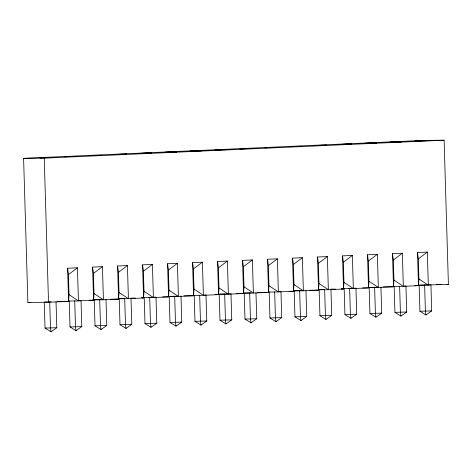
<?xml version="1.0" encoding="UTF-8"?>
<svg xmlns="http://www.w3.org/2000/svg" width="472" height="472" viewBox="0 0 472 472"><rect width="100%" height="100%" fill="white"/><g stroke="black" fill="none" stroke-linecap="round" stroke-linejoin="round"><path stroke-width="0.71" d="M418.929 278.958L428.328 285.212L427.343 252.089L417.502 252.532L418.334 258.874L418.929 278.958L418.487 285.654L403.336 286.339L402.351 253.21L392.509 253.653L393.341 259.995L393.937 280.079L393.495 286.775L378.343 287.46L377.358 254.331L367.517 254.774L368.349 261.116L368.945 281.2L368.502 287.896L353.351 288.581L352.366 255.452L342.524 255.895L343.356 262.237L343.952 282.321L343.51 289.023L328.353 289.702L327.373 256.573L317.532 257.016L318.364 263.358L318.96 283.442L318.517 290.144L303.36 290.823L302.381 257.694L292.54 258.137L293.372 264.479L293.967 284.563L293.525 291.265L278.368 291.944L277.388 258.815L267.547 259.258L268.379 265.6L268.975 285.684L268.527 292.386L253.375 293.065L252.39 259.936L242.555 260.379L243.387 266.721L243.983 286.805L243.534 293.507L228.383 294.186L227.398 261.063L217.562 261.5L218.394 267.842L218.99 287.926L218.542 294.628L203.391 295.307L202.405 262.184L192.57 262.621L193.402 268.963L193.998 289.047L193.549 295.749L178.398 296.428L177.413 263.305L167.572 263.748L168.404 270.084L169.005 290.168L168.557 296.87L153.406 297.549L152.421 264.426L142.579 264.869L143.411 271.205L144.007 291.289L143.565 297.991L128.413 298.67L127.428 265.547L117.587 265.99L118.419 272.326L119.015 292.416L118.572 299.112L103.421 299.791L102.436 266.668L92.595 267.111L93.426 273.453L94.022 293.537L93.58 300.233L78.423 300.918L77.443 267.789L67.602 268.232L68.434 274.574L69.03 294.658L68.587 301.354L48.516 302.257L27.877 302.458L23.6 158.344L423.484 140.402L444.123 140.202L448.4 284.315L418.747 285.306M68.434 274.574L77.443 267.789M93.426 273.453L102.436 266.668M118.419 272.326L127.428 265.547M143.411 271.205L152.421 264.426M168.404 270.084L177.413 263.305M193.402 268.963L202.405 262.184M218.394 267.842L227.398 261.063M243.387 266.721L252.39 259.936M268.379 265.6L277.388 258.815M293.372 264.479L302.381 257.694M318.364 263.358L327.373 256.573M343.356 262.237L352.366 255.452M368.349 261.116L377.358 254.331M393.341 259.995L402.351 253.21M418.334 258.874L427.343 252.089M51.123 301.856L44.244 301.968L45.023 328.052L51.023 331.798L56.799 327.716L56.026 301.632M69.236 300.847L70.015 326.931L76.016 330.677L81.792 326.594L81.019 300.511L78.918 300.605M103.911 299.484L94.235 299.726L95.008 325.81L101.014 329.556L106.784 325.473L106.011 299.39M126.006 328.429L125.481 324.636L124.702 298.552L119.227 298.605L120 324.689L126.006 328.429L131.776 324.352L131.004 298.269M144.22 297.484L144.992 323.568L150.999 327.308L156.769 323.231L155.996 297.148L148.326 297.443M177.49 296.18L169.212 296.363L169.985 322.447L175.991 326.187L181.761 322.111L180.988 296.027M194.204 295.242L194.977 321.326L200.983 325.066L206.754 320.989L205.981 294.906L204.582 294.965M230.277 293.814L219.197 294.121L219.97 320.199L225.976 323.945L231.746 319.868L230.973 293.785M251.069 292.882L244.189 292.994L244.962 319.078L250.968 322.824L256.738 318.748L255.966 292.664M269.182 291.873L269.954 317.957L275.961 321.703L281.737 317.621L280.958 291.543L278.161 291.666M303.856 290.51L294.174 290.752L294.947 316.836L300.953 320.582L306.729 316.5L305.95 290.422M325.945 319.461L325.42 315.662L324.647 289.578L319.166 289.631L319.945 315.715L325.945 319.461L331.722 315.379L330.949 289.295M344.159 288.51L344.938 314.594L350.938 318.34L356.714 314.258L355.941 288.174L348.271 288.469M377.435 287.212L369.157 287.389L369.93 313.473L375.936 317.219L381.706 313.137L380.933 287.053M394.149 286.268L394.922 312.352L400.929 316.098L406.699 312.016L405.926 285.932L404.528 285.997M430.216 284.84L419.142 285.147L419.915 311.231L425.921 314.977L431.691 310.895L430.918 284.811M23.6 158.344L44.238 158.149L444.123 140.202M27.877 302.458L30.745 302.328M92.884 299.537L94.329 299.472M56.799 327.716L45.023 328.052M81.792 326.594L70.015 326.931M106.784 325.473L95.008 325.81M131.776 324.352L120 324.689M156.769 323.231L144.992 323.568M181.761 322.111L169.985 322.447M206.754 320.989L194.977 321.326M231.746 319.868L219.97 320.199M256.738 318.748L244.962 319.078M281.737 317.621L269.954 317.957M306.729 316.5L294.947 316.836M331.722 315.379L319.945 315.715M356.714 314.258L344.938 314.594M381.706 313.137L369.93 313.473M406.699 312.016L394.922 312.352M431.691 310.895L419.915 311.231M436.606 284.427L441.768 284.38M446.925 284.327L448.4 284.315M415.059 285.342L417.272 285.318M414.799 285.69L418.487 285.654L417.502 252.532M393.754 286.427L403.336 286.339L393.937 280.079M383.175 286.876L393.495 286.775L392.509 253.653M368.762 287.548L378.343 287.46L368.945 281.2M362.608 287.955L368.502 287.896L367.517 254.774M341.557 288.693L353.351 288.581L343.952 282.321M330.978 289.141L335.403 289.1M341.297 289.041L343.51 289.023L342.524 255.895M318.039 289.802L328.353 289.702L318.96 283.442M309.673 290.227L318.517 290.144L317.532 257.016M293.047 290.923L303.36 290.823L293.967 284.563M289.1 291.307L293.525 291.265L292.54 258.137M268.049 292.044L278.368 291.944L268.975 285.684M257.476 292.493L266.32 292.404M243.056 293.165L253.375 293.065L243.983 286.805M236.165 293.578L243.534 293.507L242.555 260.379M215.12 294.316L228.383 294.186L218.99 287.926M215.598 294.658L218.542 294.628L217.562 261.5M193.072 295.407L203.391 295.307L193.998 289.047M183.968 295.844L193.549 295.749L192.57 262.621M168.079 296.528L178.398 296.428L169.005 290.168M162.663 296.929L168.557 296.87L167.572 263.748M141.612 297.661L153.406 297.549L144.007 291.289M131.033 298.115L135.458 298.068M142.09 298.009L143.565 297.991L142.579 264.869M118.094 298.77L128.413 298.67L119.015 292.416M110.466 299.189L118.572 299.112L117.587 265.99M93.102 299.891L103.421 299.791L94.022 293.537M89.155 300.275L93.58 300.233L92.595 267.111M68.11 301.012L78.423 300.918L69.03 294.658M57.531 301.46L68.587 301.354L67.602 268.232M425.921 314.977L425.396 311.178L424.623 285.094M400.929 316.098L400.403 312.299L399.625 286.215M375.936 317.219L375.411 313.42L374.632 287.336M350.938 318.34L350.413 314.541L349.64 288.457M300.953 320.582L300.428 316.783L299.655 290.699M275.961 321.703L275.436 317.904L274.663 291.82M250.968 322.824L250.443 319.025L249.67 292.947M225.976 323.945L225.451 320.152L224.678 294.068M200.983 325.066L200.458 321.273L199.685 295.189M175.991 326.187L175.466 322.394L174.693 296.31M150.999 327.308L150.474 323.515L149.701 297.431M101.014 329.556L100.489 325.757L99.71 299.673M76.016 330.677L75.49 326.878L74.718 300.794M51.023 331.798L50.498 327.999L49.725 301.915M267.547 259.258L268.527 292.386M44.238 158.149L48.516 302.257M46.268 157.577L39.967 157.86L51.749 157.524L46.268 157.577M71.26 156.456L64.965 156.733L76.741 156.403L71.26 156.456M96.253 155.335L89.957 155.612L101.734 155.282L96.253 155.335M121.245 154.208L114.95 154.492L126.726 154.161L121.245 154.208M146.237 153.087L139.942 153.37L151.718 153.034L146.237 153.087M171.23 151.966L164.934 152.25L176.711 151.913L171.23 151.966M196.222 150.845L189.927 151.128L201.703 150.792L196.222 150.845M221.215 149.724L214.919 150.007L226.696 149.671L221.215 149.724M246.213 148.603L239.912 148.886L251.688 148.55L246.213 148.603M271.205 147.482L264.904 147.765L276.68 147.429L271.205 147.482M296.198 146.361L289.897 146.644L301.679 146.308L296.198 146.361M321.19 145.24L314.889 145.523L326.671 145.187L321.19 145.24M346.183 144.119L339.887 144.403L351.664 144.066L346.183 144.119M371.175 142.998L364.88 143.281L376.656 142.945L371.175 142.998M396.167 141.877L389.872 142.155L401.648 141.824L396.167 141.877M421.16 140.756L414.864 141.034L426.641 140.703L421.16 140.756"/></g></svg>
